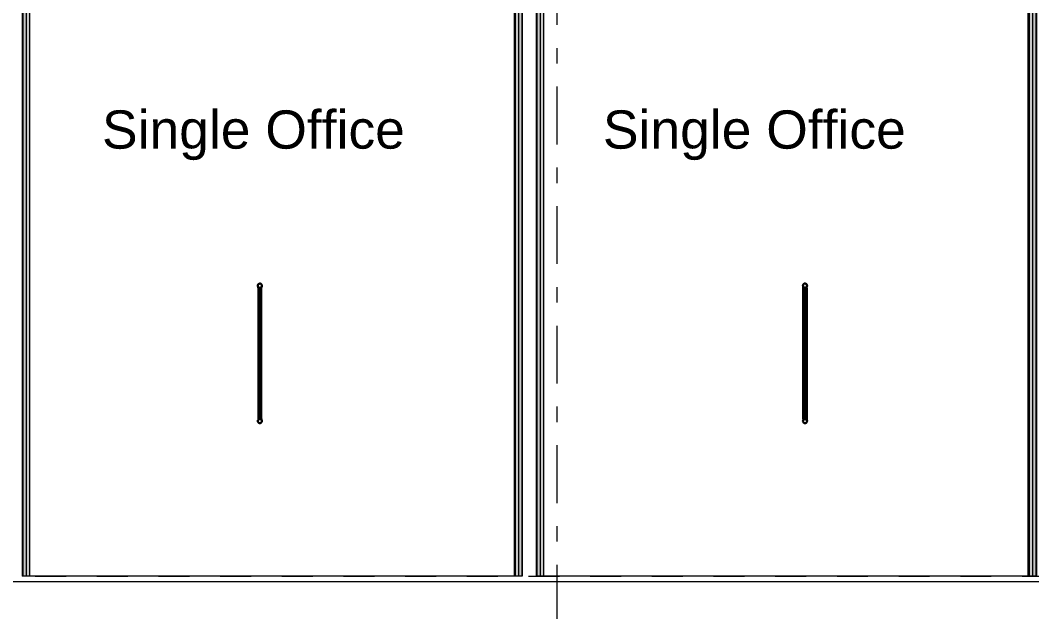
# Model space of a CAD drawing. Header units: millimetres. Extents: x -48147 to 1417267, y -496296 to 18123.
# Drawn here: x 1394283 to 1398911, y -479285 to -476579 of the extents above; entities that cross this region are included whole.
import ezdxf
from ezdxf.enums import TextEntityAlignment as Align

# ---------------------------------------------------------------- set-up
doc = ezdxf.new("R2010")
doc.units = ezdxf.units.MM
doc.header["$MEASUREMENT"] = 0
for name, pattern in [('Dashed', [2822.222233, 1411.111116, -1411.111116]), ('Double Dashed', [546.805537, 264.583325, -105.833328, 70.555556, -105.833328]), ('Wipeout_Contour', [1000, 0, -1000])]:
    doc.linetypes.add(name, pattern=pattern)
for name, color, linetype, lineweight, true_color in [('0_Pen_No__105', 7, 'Continuous', 15, 0xa6a6a6), ('New_A-15-MG_Structural_Grid_Phase_2_Pen_No__222', 7, 'Continuous', 13, 0x65af33), ('New_A-25-M_Wall_Int_Pen_No__107', 7, 'Continuous', 15, 0xa6a6a6), ('New_ArchiCAD Doors_Pen_No__43', 7, 'Continuous', 30, 0x444444)]:
    doc.layers.add(name, color=color, linetype=linetype, lineweight=lineweight, true_color=true_color)
for name, color, linetype, lineweight in [('A-95-P_Text_1_50_GA_Pen_No__1', 7, 'Continuous', 13), ('New_A-20-M_Floor_Slab_Pen_No__4', 7, 'Continuous', 20), ('New_A-25-M_Wall_Int_Pen_No__1', 7, 'Continuous', 13), ('New_A-25-M_Wall_Int_Pen_No__87', 8, 'Continuous', 20), ('New_ArchiCAD Doors_Pen_No__93', 8, 'Continuous', 13)]:
    doc.layers.add(name, color=color, linetype=linetype, lineweight=lineweight)
for name, color, linetype in [('New_A-15-MG_Structural_Grid_Phase_2', 7, 'Continuous'), ('New_A-20-M_Floor_Slab', 7, 'Continuous'), ('New_A-25-M_Wall_Int', 7, 'Continuous'), ('New_ArchiCAD Doors', 7, 'Continuous')]:
    doc.layers.add(name, color=color, linetype=linetype)
doc.styles.add('GENERATED_STYLE_2', font='')
doc.styles.get('GENERATED_STYLE_2').set_extended_font_data('Swis721 BT')

# ---------------------------------------------------------------- blocks, each defined once
blk = doc.blocks.new('Section Elem_48_2', base_point=(1376122.5, -491272.8))
at = {"layer": 'New_A-25-M_Wall_Int_Pen_No__107', "linetype": 'Continuous', "lineweight": 0, "true_color": 0x535353}
blk.add_hatch(color=251, dxfattribs=at).paths.add_polyline_path([(1396644.2, -479122.8), (1396647.2, -479122.8), (1396647.2, -475349.3), (1396644.2, -475349.3)])
at = {"layer": 'New_A-25-M_Wall_Int_Pen_No__107', "linetype": 'Continuous'}
for points in [[(1396647.2, -479122.8), (1396662.2, -479122.8), (1396662.2, -476147.8), (1396662.2, -476122.8), (1396662.2, -475349.3), (1396647.2, -475349.3)], [(1396662.2, -476122.8), (1396677.2, -476122.8), (1396677.2, -475349.3), (1396662.2, -475349.3)], [(1396662.2, -479122.8), (1396677.2, -479122.8), (1396677.2, -476147.8), (1396662.2, -476147.8)]]:
    blk.add_hatch(color=256, dxfattribs=at).paths.add_polyline_path(points)
at = {"layer": 'New_A-25-M_Wall_Int_Pen_No__1', "linetype": 'Continuous'}
for p, q in [((1396677.2, -475349.3), (1396677.2, -476122.8)), ((1396677.2, -476147.8), (1396677.2, -479122.8))]:
    blk.add_line(p, q, dxfattribs=at)
at = {"color": 254, "linetype": 'Wipeout_Contour', "lineweight": 0, "ltscale": 5901492.503934516}
blk.add_wipeout([(1396543.5, -475490), (1396543.5, -476122.8), (1396543.7, -476122.8), (1396543.7, -475490)], dxfattribs=at).dxf.layer = 'New_A-25-M_Wall_Int'
at = {"color": 254, "linetype": 'Wipeout_Contour', "lineweight": 0, "ltscale": 5903858.517646777}
blk.add_wipeout([(1396543.7, -476147.8), (1396543.5, -476147.8), (1396543.5, -479122.8), (1396543.7, -479122.8)], dxfattribs=at).dxf.layer = 'New_A-25-M_Wall_Int'
at = {"color": 254, "linetype": 'Wipeout_Contour', "lineweight": 0, "ltscale": 5903603.184146689}
blk.add_wipeout([(1396580.2, -479122.8), (1396644.2, -479122.8), (1396644.2, -475349.3), (1396580.2, -475349.3)], dxfattribs=at).dxf.layer = 'New_A-25-M_Wall_Int'
at = {"color": 254, "linetype": 'Wipeout_Contour', "lineweight": 0, "ltscale": 8852046.600815443}
blk.add_wipeout([(1396543.7, -476122.8), (1396547.2, -476122.8), (1396547.2, -475489.1), (1396547.1, -475489.1), (1396547.1, -475490), (1396543.7, -475490)], dxfattribs=at).dxf.layer = 'New_A-25-M_Wall_Int'
at = {"color": 254, "linetype": 'Wipeout_Contour', "lineweight": 0, "ltscale": 5903865.446609885}
blk.add_wipeout([(1396543.7, -476147.8), (1396543.7, -479122.8), (1396547.2, -479122.8), (1396547.2, -476147.8)], dxfattribs=at).dxf.layer = 'New_A-25-M_Wall_Int'
at = {"layer": 'New_A-25-M_Wall_Int_Pen_No__107', "linetype": 'Continuous', "lineweight": 0, "true_color": 0x535353}
blk.add_hatch(color=251, dxfattribs=at).paths.add_polyline_path([(1396577.2, -479122.8), (1396580.2, -479122.8), (1396580.2, -475349.3), (1396577.2, -475349.3)])
at = {"layer": 'New_A-25-M_Wall_Int_Pen_No__1', "linetype": 'Continuous'}
for p, q in [((1396577.2, -475349.3), (1396577.2, -479122.8)), ((1396580.2, -475349.3), (1396580.2, -479122.8)), ((1396644.2, -475349.3), (1396644.2, -479122.8)), ((1396647.2, -475349.3), (1396647.2, -479122.8)), ((1396662.2, -475349.3), (1396662.2, -476122.8)), ((1396547.2, -476147.8), (1396547.2, -479122.8)), ((1396662.2, -476147.8), (1396662.2, -479122.8))]:
    blk.add_line(p, q, dxfattribs=at)
at = {"layer": 'New_A-25-M_Wall_Int_Pen_No__87', "linetype": 'Continuous'}
blk.add_line((1396543.5, -476147.8), (1396543.5, -479122.8), dxfattribs=at)
at = {"color": 254, "linetype": 'Wipeout_Contour', "lineweight": 0, "ltscale": 10326759.26373138}
blk.add_wipeout([(1396547.1, -475350.5), (1396547.1, -475469), (1396547.1, -475469), (1396547.1, -475469), (1396547.2, -475469), (1396547.2, -475349.3), (1396547.1, -475349.3)], dxfattribs=at).dxf.layer = 'New_A-25-M_Wall_Int'
at = {"layer": 'New_A-25-M_Wall_Int_Pen_No__107', "linetype": 'Continuous'}
for points in [[(1396547.2, -475349.3), (1396547.2, -479122.8), (1396562.2, -479122.8), (1396562.2, -475349.3)], [(1396562.2, -479122.8), (1396577.2, -479122.8), (1396577.2, -475349.3), (1396562.2, -475349.3)]]:
    blk.add_hatch(color=256, dxfattribs=at).paths.add_polyline_path(points)
at = {"layer": 'New_A-25-M_Wall_Int_Pen_No__1', "linetype": 'Continuous'}
for p, q in [((1396547.2, -475349.3), (1396547.2, -476122.8)), ((1396562.2, -475349.3), (1396562.2, -479122.8))]:
    blk.add_line(p, q, dxfattribs=at)
at = {"layer": 'New_A-25-M_Wall_Int_Pen_No__87', "linetype": 'Continuous'}
blk.add_line((1396543.5, -475490), (1396543.5, -476122.8), dxfattribs=at)
blk = doc.blocks.new('Section Elem_49_2', base_point=(1376122.5, -491272.8))
at = {"layer": 'New_A-25-M_Wall_Int_Pen_No__107', "linetype": 'Continuous', "lineweight": 0, "true_color": 0x535353}
blk.add_hatch(color=251, dxfattribs=at).paths.add_polyline_path([(1394292.2, -479122.8), (1394295.2, -479122.8), (1394295.2, -475349.3), (1394292.2, -475349.3)])
at = {"layer": 'New_A-25-M_Wall_Int_Pen_No__107', "linetype": 'Continuous'}
for points in [[(1394295.2, -479122.8), (1394310.2, -479122.8), (1394310.2, -476147.8), (1394310.2, -476122.8), (1394310.2, -475349.3), (1394295.2, -475349.3)], [(1394310.2, -476122.8), (1394325.2, -476122.8), (1394325.2, -475349.3), (1394310.2, -475349.3)], [(1394310.2, -479122.8), (1394325.2, -479122.8), (1394325.2, -476147.8), (1394310.2, -476147.8)]]:
    blk.add_hatch(color=256, dxfattribs=at).paths.add_polyline_path(points)
at = {"layer": 'New_A-25-M_Wall_Int_Pen_No__1', "linetype": 'Continuous'}
for p, q in [((1394325.2, -475349.3), (1394325.2, -476122.8)), ((1394325.2, -476147.8), (1394325.2, -479122.8))]:
    blk.add_line(p, q, dxfattribs=at)
at = {"color": 254, "linetype": 'Wipeout_Contour', "lineweight": 0, "ltscale": 8838842.666588897}
blk.add_wipeout([(1394191.5, -475717.6), (1394191.5, -475751.3), (1394191.5, -476122.8), (1394195.2, -476122.8), (1394195.2, -475490), (1394191.5, -475490)], dxfattribs=at).dxf.layer = 'New_A-25-M_Wall_Int'
at = {"color": 254, "linetype": 'Wipeout_Contour', "lineweight": 0, "ltscale": 5894964.088167564}
blk.add_wipeout([(1394191.5, -479122.8), (1394195.2, -479122.8), (1394195.2, -476147.8), (1394191.5, -476147.8)], dxfattribs=at).dxf.layer = 'New_A-25-M_Wall_Int'
at = {"layer": 'New_A-25-M_Wall_Int_Pen_No__1', "linetype": 'Continuous'}
blk.add_line((1394195.2, -476147.8), (1394195.2, -479122.8), dxfattribs=at)
at = {"color": 254, "linetype": 'Wipeout_Contour', "lineweight": 0, "ltscale": 11784178.03874336}
blk.add_wipeout([(1394195.1, -475349.3), (1394195.1, -475350.5), (1394195.1, -475350.5), (1394195.1, -475469), (1394195.1, -475469), (1394195.1, -475469), (1394195.2, -475469), (1394195.2, -475349.3)], dxfattribs=at).dxf.layer = 'New_A-25-M_Wall_Int'
at = {"color": 254, "linetype": 'Wipeout_Contour', "lineweight": 0, "ltscale": 5894701.385407555}
blk.add_wipeout([(1394228.2, -479122.8), (1394292.2, -479122.8), (1394292.2, -475349.3), (1394228.2, -475349.3)], dxfattribs=at).dxf.layer = 'New_A-25-M_Wall_Int'
at = {"layer": 'New_A-25-M_Wall_Int_Pen_No__107', "linetype": 'Continuous'}
for points in [[(1394195.2, -475349.3), (1394195.2, -479122.8), (1394210.2, -479122.8), (1394210.2, -475349.3)], [(1394210.2, -479122.8), (1394225.2, -479122.8), (1394225.2, -475349.3), (1394210.2, -475349.3)]]:
    blk.add_hatch(color=256, dxfattribs=at).paths.add_polyline_path(points)
at = {"layer": 'New_A-25-M_Wall_Int_Pen_No__107', "linetype": 'Continuous', "lineweight": 0, "true_color": 0x535353}
blk.add_hatch(color=251, dxfattribs=at).paths.add_polyline_path([(1394225.2, -479122.8), (1394228.2, -479122.8), (1394228.2, -475349.3), (1394225.2, -475349.3)])
at = {"layer": 'New_A-25-M_Wall_Int_Pen_No__1', "linetype": 'Continuous'}
for p, q in [((1394195.2, -475349.3), (1394195.2, -476122.8)), ((1394210.2, -475349.3), (1394210.2, -479122.8)), ((1394225.2, -475349.3), (1394225.2, -479122.8)), ((1394228.2, -475349.3), (1394228.2, -479122.8)), ((1394292.2, -475349.3), (1394292.2, -479122.8)), ((1394295.2, -475349.3), (1394295.2, -479122.8)), ((1394310.2, -475349.3), (1394310.2, -476122.8)), ((1394310.2, -476147.8), (1394310.2, -479122.8))]:
    blk.add_line(p, q, dxfattribs=at)
blk = doc.blocks.new('Section Elem_58_2', base_point=(1376122.5, -491272.8))
at = {"color": 254, "linetype": 'Wipeout_Contour', "lineweight": 0, "ltscale": 7397860.631400831}
blk.add_wipeout([(1386036.1, -479122.8), (1386036.1, -479147.8), (1408945.9, -479147.8), (1409086.9, -479147.8), (1409086.9, -479122.8)], dxfattribs=at).dxf.layer = 'New_A-20-M_Floor_Slab'
at = {"layer": 'New_A-20-M_Floor_Slab_Pen_No__4', "linetype": 'Continuous'}
for p, q in [((1396547.2, -479122.8), (1394325.2, -479122.8)), ((1398899.2, -479122.8), (1396677.2, -479122.8))]:
    blk.add_line(p, q, dxfattribs=at)
at = {"layer": 'New_A-20-M_Floor_Slab_Pen_No__4', "linetype": 'Continuous', "flags": 128}
for points in [[(1394325.2, -479122.8), (1394310.2, -479122.8), (1394295.2, -479122.8), (1394292.2, -479122.8)], [(1396580.2, -479122.8), (1396577.2, -479122.8), (1396562.2, -479122.8), (1396547.2, -479122.8)], [(1396677.2, -479122.8), (1396662.2, -479122.8), (1396647.2, -479122.8), (1396644.2, -479122.8)], [(1398932.2, -479122.8), (1398929.2, -479122.8), (1398914.2, -479122.8), (1398899.2, -479122.8)]]:
    blk.add_lwpolyline(points, dxfattribs=at)
at = {"color": 254, "linetype": 'Wipeout_Contour', "lineweight": 0, "ltscale": 5909598.057394184}
blk.add_wipeout([(1386036.1, -479147.8), (1386036.1, -479422.8), (1408945.9, -479422.8), (1408945.9, -479147.8)], dxfattribs=at).dxf.layer = 'New_A-20-M_Floor_Slab'
at = {"layer": 'New_A-20-M_Floor_Slab_Pen_No__4', "linetype": 'Continuous', "flags": 128}
blk.add_lwpolyline([(1409086.9, -479147.8), (1408945.9, -479147.8), (1386036.1, -479147.8)], dxfattribs=at)
blk = doc.blocks.new('Section Elem_117_2', base_point=(1376122.5, -491272.8))
at = {"layer": 'New_A-25-M_Wall_Int_Pen_No__107', "linetype": 'Continuous', "lineweight": 0, "true_color": 0x535353}
blk.add_hatch(color=251, dxfattribs=at).paths.add_polyline_path([(1398996.2, -479122.8), (1398999.2, -479122.8), (1398999.2, -475349.3), (1398996.2, -475349.3)])
at = {"layer": 'New_A-25-M_Wall_Int_Pen_No__107', "linetype": 'Continuous'}
for points in [[(1398999.2, -479122.8), (1399014.2, -479122.8), (1399014.2, -476147.8), (1399014.2, -476122.8), (1399014.2, -475349.3), (1398999.2, -475349.3)], [(1399014.2, -476122.8), (1399029.2, -476122.8), (1399029.2, -475349.3), (1399014.2, -475349.3)], [(1399014.2, -479122.8), (1399029.2, -479122.8), (1399029.2, -476147.8), (1399014.2, -476147.8)]]:
    blk.add_hatch(color=256, dxfattribs=at).paths.add_polyline_path(points)
at = {"layer": 'New_A-25-M_Wall_Int_Pen_No__1', "linetype": 'Continuous'}
for p, q in [((1399029.2, -475349.3), (1399029.2, -476122.8)), ((1399029.2, -476147.8), (1399029.2, -479122.8))]:
    blk.add_line(p, q, dxfattribs=at)
at = {"color": 254, "linetype": 'Wipeout_Contour', "lineweight": 0, "ltscale": 8865405.335891722}
blk.add_wipeout([(1398895.4, -475490), (1398895.4, -476122.8), (1398899.2, -476122.8), (1398899.2, -475489.1), (1398899.1, -475489.1), (1398899.1, -475490)], dxfattribs=at).dxf.layer = 'New_A-25-M_Wall_Int'
at = {"color": 254, "linetype": 'Wipeout_Contour', "lineweight": 0, "ltscale": 5912767.413439132}
blk.add_wipeout([(1398899.2, -476147.8), (1398895.4, -476147.8), (1398895.4, -479122.8), (1398899.2, -479122.8)], dxfattribs=at).dxf.layer = 'New_A-25-M_Wall_Int'
at = {"layer": 'New_A-25-M_Wall_Int_Pen_No__1', "linetype": 'Continuous'}
blk.add_line((1398899.2, -476147.8), (1398899.2, -479122.8), dxfattribs=at)
at = {"layer": 'New_A-25-M_Wall_Int_Pen_No__87', "linetype": 'Continuous'}
for p, q in [((1398895.4, -476122.8), (1398895.4, -475522.8)), ((1398895.4, -479122.8), (1398895.4, -476147.8))]:
    blk.add_line(p, q, dxfattribs=at)
at = {"color": 254, "linetype": 'Wipeout_Contour', "lineweight": 0, "ltscale": 11819851.83790375}
blk.add_wipeout([(1398899, -475469), (1398899.1, -475469), (1398899.1, -475469), (1398899.1, -475486.8), (1398899.2, -475486.8), (1398899.2, -475349.3), (1398899, -475349.3), (1398899, -475350.5)], dxfattribs=at).dxf.layer = 'New_A-25-M_Wall_Int'
at = {"color": 254, "linetype": 'Wipeout_Contour', "lineweight": 0, "ltscale": 5912506.336721849}
blk.add_wipeout([(1398932.2, -479122.8), (1398996.2, -479122.8), (1398996.2, -475349.3), (1398932.2, -475349.3)], dxfattribs=at).dxf.layer = 'New_A-25-M_Wall_Int'
at = {"layer": 'New_A-25-M_Wall_Int_Pen_No__107', "linetype": 'Continuous'}
for points in [[(1398899.2, -475349.3), (1398899.2, -479122.8), (1398914.2, -479122.8), (1398914.2, -475349.3)], [(1398914.2, -479122.8), (1398929.2, -479122.8), (1398929.2, -475349.3), (1398914.2, -475349.3)]]:
    blk.add_hatch(color=256, dxfattribs=at).paths.add_polyline_path(points)
at = {"layer": 'New_A-25-M_Wall_Int_Pen_No__107', "linetype": 'Continuous', "lineweight": 0, "true_color": 0x535353}
blk.add_hatch(color=251, dxfattribs=at).paths.add_polyline_path([(1398929.2, -479122.8), (1398932.2, -479122.8), (1398932.2, -475349.3), (1398929.2, -475349.3)])
at = {"layer": 'New_A-25-M_Wall_Int_Pen_No__1', "linetype": 'Continuous'}
for p, q in [((1398899.2, -475349.3), (1398899.2, -476122.8)), ((1398914.2, -475349.3), (1398914.2, -479122.8)), ((1398929.2, -475349.3), (1398929.2, -479122.8)), ((1398932.2, -475349.3), (1398932.2, -479122.8)), ((1398996.2, -475349.3), (1398996.2, -479122.8)), ((1398999.2, -475349.3), (1398999.2, -479122.8)), ((1399014.2, -475349.3), (1399014.2, -476122.8)), ((1399014.2, -476147.8), (1399014.2, -479122.8))]:
    blk.add_line(p, q, dxfattribs=at)
at = {"layer": 'New_A-25-M_Wall_Int_Pen_No__87', "linetype": 'Continuous'}
blk.add_line((1398895.4, -475522.8), (1398895.4, -475490), dxfattribs=at)
blk = doc.blocks.new('Section Elem_783_2', base_point=(1376122.5, -491272.8))
at = {"color": 254, "linetype": 'Wipeout_Contour', "lineweight": 0, "ltscale": 5909876.718963154}
blk.add_wipeout([(1397873.9, -478403.8), (1397873.9, -478401.4), (1397870, -478401.6), (1397870, -478404.6)], dxfattribs=at).dxf.layer = 'New_ArchiCAD Doors'
at = {"color": 254, "linetype": 'Wipeout_Contour', "lineweight": 0, "ltscale": 5909864.634982565}
blk.add_wipeout([(1397870, -478404.6), (1397870, -478401.6), (1397866.9, -478402.1), (1397866.9, -478406.8)], dxfattribs=at).dxf.layer = 'New_ArchiCAD Doors'
at = {"color": 254, "linetype": 'Wipeout_Contour', "lineweight": 0, "ltscale": 5909855.009032509}
blk.add_wipeout([(1397864.9, -478410), (1397864.9, -478402.8), (1397864.3, -478403.6), (1397864.3, -478413.8)], dxfattribs=at).dxf.layer = 'New_ArchiCAD Doors'
at = {"color": 254, "linetype": 'Wipeout_Contour', "lineweight": 0, "ltscale": 5909857.110040595}
blk.add_wipeout([(1397866.9, -478406.8), (1397866.9, -478402.1), (1397864.9, -478402.8), (1397864.9, -478410)], dxfattribs=at).dxf.layer = 'New_ArchiCAD Doors'
at = {"color": 254, "linetype": 'Wipeout_Contour', "lineweight": 0, "ltscale": 5909905.160179548}
blk.add_wipeout([(1397880.6, -478406.7), (1397880.6, -478402.1), (1397877.7, -478401.6), (1397877.7, -478404.7)], dxfattribs=at).dxf.layer = 'New_ArchiCAD Doors'
at = {"color": 254, "linetype": 'Wipeout_Contour', "lineweight": 0, "ltscale": 5909923.802073263}
blk.add_wipeout([(1397883.3, -478413.1), (1397883.3, -478403.5), (1397882.5, -478402.7), (1397882.5, -478409.5)], dxfattribs=at).dxf.layer = 'New_ArchiCAD Doors'
at = {"color": 254, "linetype": 'Wipeout_Contour', "lineweight": 0, "ltscale": 5909891.40432733}
blk.add_wipeout([(1397873.9, -478403.8), (1397877.7, -478404.7), (1397877.7, -478401.6), (1397873.9, -478401.4)], dxfattribs=at).dxf.layer = 'New_ArchiCAD Doors'
at = {"color": 254, "linetype": 'Wipeout_Contour', "lineweight": 0, "ltscale": 5909503.693077087}
blk.add_wipeout([(1397877.7, -478401.6), (1397877.7, -477805), (1397873.9, -477805.2), (1397873.9, -478401.4)], dxfattribs=at).dxf.layer = 'New_ArchiCAD Doors'
at = {"color": 254, "linetype": 'Wipeout_Contour', "lineweight": 0, "ltscale": 5909489.029981113}
blk.add_wipeout([(1397873.9, -478401.4), (1397873.9, -477805.2), (1397870, -477805), (1397870, -478401.6)], dxfattribs=at).dxf.layer = 'New_ArchiCAD Doors'
at = {"color": 254, "linetype": 'Wipeout_Contour', "lineweight": 0, "ltscale": 5909475.813968419}
blk.add_wipeout([(1397870, -478401.6), (1397870, -477805), (1397866.9, -477804.6), (1397866.9, -478402.1)], dxfattribs=at).dxf.layer = 'New_ArchiCAD Doors'
at = {"color": 254, "linetype": 'Wipeout_Contour', "lineweight": 0, "ltscale": 5909461.25534999}
blk.add_wipeout([(1397864.9, -478402.8), (1397864.9, -477803.8), (1397864.3, -477803), (1397864.3, -478403.6)], dxfattribs=at).dxf.layer = 'New_ArchiCAD Doors'
at = {"color": 254, "linetype": 'Wipeout_Contour', "lineweight": 0, "ltscale": 5909466.151240504}
blk.add_wipeout([(1397866.9, -478402.1), (1397866.9, -477804.6), (1397864.9, -477803.8), (1397864.9, -478402.8)], dxfattribs=at).dxf.layer = 'New_ArchiCAD Doors'
at = {"color": 254, "linetype": 'Wipeout_Contour', "lineweight": 0, "ltscale": 5909516.358081682}
blk.add_wipeout([(1397880.6, -478402.1), (1397880.6, -477804.6), (1397877.7, -477805), (1397877.7, -478401.6)], dxfattribs=at).dxf.layer = 'New_ArchiCAD Doors'
at = {"color": 254, "linetype": 'Wipeout_Contour', "lineweight": 0, "ltscale": 5909115.983491778}
blk.add_wipeout([(1397873.9, -477802.8), (1397873.9, -477805.2), (1397877.7, -477805), (1397877.7, -477802)], dxfattribs=at).dxf.layer = 'New_ArchiCAD Doors'
at = {"color": 254, "linetype": 'Wipeout_Contour', "lineweight": 0, "ltscale": 5909916.079086741}
blk.add_wipeout([(1397882.5, -478409.5), (1397882.5, -478402.7), (1397880.6, -478402.1), (1397880.6, -478406.7)], dxfattribs=at).dxf.layer = 'New_ArchiCAD Doors'
at = {"color": 254, "linetype": 'Wipeout_Contour', "lineweight": 0, "ltscale": 5909101.342648882}
blk.add_wipeout([(1397873.9, -477805.2), (1397873.9, -477802.8), (1397870, -477802), (1397870, -477805)], dxfattribs=at).dxf.layer = 'New_ArchiCAD Doors'
at = {"color": 254, "linetype": 'Wipeout_Contour', "lineweight": 0, "ltscale": 5909086.995403778}
blk.add_wipeout([(1397866.9, -477799.8), (1397866.9, -477804.6), (1397870, -477805), (1397870, -477802)], dxfattribs=at).dxf.layer = 'New_ArchiCAD Doors'
at = {"color": 254, "linetype": 'Wipeout_Contour', "lineweight": 0, "ltscale": 5909075.196447776}
blk.add_wipeout([(1397866.9, -477799.8), (1397864.9, -477796.6), (1397864.9, -477803.8), (1397866.9, -477804.6)], dxfattribs=at).dxf.layer = 'New_ArchiCAD Doors'
at = {"color": 254, "linetype": 'Wipeout_Contour', "lineweight": 0, "ltscale": 5909067.507740545}
blk.add_wipeout([(1397864.9, -477803.8), (1397864.9, -477796.6), (1397864.3, -477792.8), (1397864.3, -477803)], dxfattribs=at).dxf.layer = 'New_ArchiCAD Doors'
at = {"color": 254, "linetype": 'Wipeout_Contour', "lineweight": 0, "ltscale": 5909525.360120305}
blk.add_wipeout([(1397882.5, -478402.7), (1397882.5, -477804), (1397880.6, -477804.6), (1397880.6, -478402.1)], dxfattribs=at).dxf.layer = 'New_ArchiCAD Doors'
at = {"color": 254, "linetype": 'Wipeout_Contour', "lineweight": 0, "ltscale": 5909127.558424169}
blk.add_wipeout([(1397877.7, -477805), (1397880.6, -477804.6), (1397880.6, -477800), (1397877.7, -477802)], dxfattribs=at).dxf.layer = 'New_ArchiCAD Doors'
at = {"color": 254, "linetype": 'Wipeout_Contour', "lineweight": 0, "ltscale": 5909530.51062231}
blk.add_wipeout([(1397883.3, -478403.5), (1397883.3, -477803.2), (1397882.5, -477804), (1397882.5, -478402.7)], dxfattribs=at).dxf.layer = 'New_ArchiCAD Doors'
at = {"color": 254, "linetype": 'Wipeout_Contour', "lineweight": 0, "ltscale": 5909134.644990595}
blk.add_wipeout([(1397882.5, -477804), (1397882.5, -477797.1), (1397880.6, -477800), (1397880.6, -477804.6)], dxfattribs=at).dxf.layer = 'New_ArchiCAD Doors'
at = {"color": 254, "linetype": 'Wipeout_Contour', "lineweight": 0, "ltscale": 23639590.46059625}
blk.add_wipeout([(1397870.3, -478422.2), (1397874, -478422.8), (1397877.6, -478422), (1397880.6, -478419.9), (1397882.6, -478416.8), (1397883.3, -478413.1), (1397882.5, -478409.5), (1397880.6, -478406.7), (1397877.7, -478404.7), (1397873.9, -478403.8), (1397870, -478404.6), (1397866.9, -478406.8), (1397864.9, -478410), (1397864.3, -478413.8), (1397865.1, -478417.1), (1397867.2, -478420.2)], dxfattribs=at).dxf.layer = 'New_ArchiCAD Doors'
at = {"layer": 'New_ArchiCAD Doors_Pen_No__43', "linetype": 'Continuous', "flags": 128}
blk.add_lwpolyline([(1397864.3, -478413.8), (1397865.1, -478417.1), (1397867.2, -478420.2), (1397870.3, -478422.2), (1397874, -478422.8), (1397877.6, -478422), (1397880.6, -478419.9), (1397882.6, -478416.8), (1397883.3, -478413.1), (1397882.5, -478409.5), (1397880.6, -478406.7), (1397877.7, -478404.7), (1397873.9, -478403.8), (1397870, -478404.6), (1397866.9, -478406.8), (1397864.9, -478410)], close=True, dxfattribs=at)
at = {"layer": 'New_ArchiCAD Doors_Pen_No__93', "linetype": 'Continuous'}
for p, q in [((1397864.3, -478403.6), (1397864.9, -478402.8)), ((1397864.3, -478403.6), (1397864.3, -478413.8)), ((1397864.9, -478402.8), (1397866.9, -478402.1)), ((1397864.9, -478402.8), (1397864.9, -478410)), ((1397866.9, -478402.1), (1397870, -478401.6)), ((1397866.9, -478402.1), (1397866.9, -478406.8)), ((1397870, -478401.6), (1397873.9, -478401.4)), ((1397870, -478401.6), (1397870, -478404.6)), ((1397873.9, -478401.4), (1397873.9, -478403.8)), ((1397873.9, -478401.4), (1397877.7, -478401.6)), ((1397877.7, -478401.6), (1397877.7, -478404.7)), ((1397877.7, -478401.6), (1397880.6, -478402.1)), ((1397880.6, -478402.1), (1397880.6, -478406.7)), ((1397880.6, -478402.1), (1397882.5, -478402.7)), ((1397882.5, -478402.7), (1397882.5, -478409.5)), ((1397882.5, -478402.7), (1397883.3, -478403.5)), ((1397883.3, -478403.5), (1397883.3, -478413.1))]:
    blk.add_line(p, q, dxfattribs=at)
at = {"color": 254, "linetype": 'Wipeout_Contour', "lineweight": 0, "ltscale": 5909137.224905242}
blk.add_wipeout([(1397883.3, -477803.2), (1397883.3, -477793.5), (1397882.5, -477797.1), (1397882.5, -477804)], dxfattribs=at).dxf.layer = 'New_ArchiCAD Doors'
at = {"color": 254, "linetype": 'Wipeout_Contour', "lineweight": 0, "ltscale": 23636379.52656782}
blk.add_wipeout([(1397873.9, -477802.8), (1397877.7, -477802), (1397880.6, -477800), (1397882.5, -477797.1), (1397883.3, -477793.5), (1397882.6, -477789.8), (1397880.6, -477786.7), (1397877.6, -477784.6), (1397874, -477783.8), (1397870.3, -477784.5), (1397867.2, -477786.5), (1397865.1, -477789.5), (1397864.3, -477792.8), (1397864.9, -477796.6), (1397866.9, -477799.8), (1397870, -477802)], dxfattribs=at).dxf.layer = 'New_ArchiCAD Doors'
at = {"layer": 'New_ArchiCAD Doors_Pen_No__43', "linetype": 'Continuous', "flags": 128}
blk.add_lwpolyline([(1397864.9, -477796.6), (1397866.9, -477799.8), (1397870, -477802), (1397873.9, -477802.8), (1397877.7, -477802), (1397880.6, -477800), (1397882.5, -477797.1), (1397883.3, -477793.5), (1397882.6, -477789.8), (1397880.6, -477786.7), (1397877.6, -477784.6), (1397874, -477783.8), (1397870.3, -477784.5), (1397867.2, -477786.5), (1397865.1, -477789.5), (1397864.3, -477792.8)], close=True, dxfattribs=at)
at = {"layer": 'New_ArchiCAD Doors_Pen_No__93', "linetype": 'Continuous'}
for p, q in [((1397864.3, -477803), (1397864.3, -477792.8)), ((1397864.9, -477803.8), (1397864.9, -477796.6)), ((1397882.5, -477804), (1397882.5, -477797.1)), ((1397883.3, -477803.2), (1397883.3, -477793.5)), ((1397864.3, -478403.6), (1397864.3, -477803)), ((1397864.3, -477803), (1397864.9, -477803.8)), ((1397864.9, -478402.8), (1397864.9, -477803.8)), ((1397864.9, -477803.8), (1397866.9, -477804.6)), ((1397866.9, -477804.6), (1397866.9, -477799.8)), ((1397866.9, -478402.1), (1397866.9, -477804.6)), ((1397866.9, -477804.6), (1397870, -477805)), ((1397870, -477805), (1397870, -477802)), ((1397870, -478401.6), (1397870, -477805)), ((1397870, -477805), (1397873.9, -477805.2)), ((1397873.9, -477805.2), (1397873.9, -477802.8)), ((1397873.9, -477805.2), (1397877.7, -477805)), ((1397873.9, -478401.4), (1397873.9, -477805.2)), ((1397877.7, -477805), (1397877.7, -477802)), ((1397877.7, -477805), (1397880.6, -477804.6)), ((1397877.7, -478401.6), (1397877.7, -477805)), ((1397880.6, -477804.6), (1397880.6, -477800)), ((1397880.6, -477804.6), (1397882.5, -477804)), ((1397880.6, -478402.1), (1397880.6, -477804.6)), ((1397882.5, -477804), (1397883.3, -477803.2)), ((1397882.5, -477804), (1397882.5, -478402.7)), ((1397883.3, -477803.2), (1397883.3, -478403.5))]:
    blk.add_line(p, q, dxfattribs=at)
blk = doc.blocks.new('Section Elem_784_2', base_point=(1376122.5, -491272.8))
at = {"color": 254, "linetype": 'Wipeout_Contour', "lineweight": 0, "ltscale": 5900450.866912723}
blk.add_wipeout([(1395379.1, -478403.8), (1395383, -478404.6), (1395383, -478401.6), (1395379.1, -478401.4)], dxfattribs=at).dxf.layer = 'New_ArchiCAD Doors'
at = {"color": 254, "linetype": 'Wipeout_Contour', "lineweight": 0, "ltscale": 5900465.213029757}
blk.add_wipeout([(1395383, -478404.6), (1395386.1, -478406.8), (1395386.1, -478402.1), (1395383, -478401.6)], dxfattribs=at).dxf.layer = 'New_ArchiCAD Doors'
at = {"color": 254, "linetype": 'Wipeout_Contour', "lineweight": 0, "ltscale": 5900484.709520184}
blk.add_wipeout([(1395388.1, -478410), (1395388.7, -478413.8), (1395388.7, -478403.6), (1395388.1, -478402.8)], dxfattribs=at).dxf.layer = 'New_ArchiCAD Doors'
at = {"color": 254, "linetype": 'Wipeout_Contour', "lineweight": 0, "ltscale": 5900477.014734792}
blk.add_wipeout([(1395386.1, -478406.8), (1395388.1, -478410), (1395388.1, -478402.8), (1395386.1, -478402.1)], dxfattribs=at).dxf.layer = 'New_ArchiCAD Doors'
at = {"color": 254, "linetype": 'Wipeout_Contour', "lineweight": 0, "ltscale": 5900424.662906317}
blk.add_wipeout([(1395372.4, -478406.7), (1395375.2, -478404.7), (1395375.2, -478401.6), (1395372.4, -478402.1)], dxfattribs=at).dxf.layer = 'New_ArchiCAD Doors'
at = {"color": 254, "linetype": 'Wipeout_Contour', "lineweight": 0, "ltscale": 5900415.013309668}
blk.add_wipeout([(1395369.7, -478413.1), (1395370.5, -478409.5), (1395370.5, -478402.7), (1395369.7, -478403.5)], dxfattribs=at).dxf.layer = 'New_ArchiCAD Doors'
at = {"color": 254, "linetype": 'Wipeout_Contour', "lineweight": 0, "ltscale": 5900436.230808716}
blk.add_wipeout([(1395379.1, -478403.8), (1395379.1, -478401.4), (1395375.2, -478401.6), (1395375.2, -478404.7)], dxfattribs=at).dxf.layer = 'New_ArchiCAD Doors'
at = {"color": 254, "linetype": 'Wipeout_Contour', "lineweight": 0, "ltscale": 5900047.89818733}
blk.add_wipeout([(1395375.2, -478401.6), (1395379.1, -478401.4), (1395379.1, -477805.2), (1395375.2, -477805)], dxfattribs=at).dxf.layer = 'New_ArchiCAD Doors'
at = {"color": 254, "linetype": 'Wipeout_Contour', "lineweight": 0, "ltscale": 5900062.558525065}
blk.add_wipeout([(1395379.1, -478401.4), (1395383, -478401.6), (1395383, -477805), (1395379.1, -477805.2)], dxfattribs=at).dxf.layer = 'New_ArchiCAD Doors'
at = {"color": 254, "linetype": 'Wipeout_Contour', "lineweight": 0, "ltscale": 5900075.772545534}
blk.add_wipeout([(1395383, -478401.6), (1395386.1, -478402.1), (1395386.1, -477804.6), (1395383, -477805)], dxfattribs=at).dxf.layer = 'New_ArchiCAD Doors'
at = {"color": 254, "linetype": 'Wipeout_Contour', "lineweight": 0, "ltscale": 5900090.330452872}
blk.add_wipeout([(1395388.1, -478402.8), (1395388.7, -478403.6), (1395388.7, -477803), (1395388.1, -477803.8)], dxfattribs=at).dxf.layer = 'New_ArchiCAD Doors'
at = {"color": 254, "linetype": 'Wipeout_Contour', "lineweight": 0, "ltscale": 5900085.434340414}
blk.add_wipeout([(1395386.1, -478402.1), (1395388.1, -478402.8), (1395388.1, -477803.8), (1395386.1, -477804.6)], dxfattribs=at).dxf.layer = 'New_ArchiCAD Doors'
at = {"color": 254, "linetype": 'Wipeout_Contour', "lineweight": 0, "ltscale": 5900035.236018317}
blk.add_wipeout([(1395372.4, -478402.1), (1395375.2, -478401.6), (1395375.2, -477805), (1395372.4, -477804.6)], dxfattribs=at).dxf.layer = 'New_ArchiCAD Doors'
at = {"color": 254, "linetype": 'Wipeout_Contour', "lineweight": 0, "ltscale": 5899659.567232463}
blk.add_wipeout([(1395379.1, -477802.8), (1395375.2, -477802), (1395375.2, -477805), (1395379.1, -477805.2)], dxfattribs=at).dxf.layer = 'New_ArchiCAD Doors'
at = {"color": 254, "linetype": 'Wipeout_Contour', "lineweight": 0, "ltscale": 5900417.584483346}
blk.add_wipeout([(1395370.5, -478409.5), (1395372.4, -478406.7), (1395372.4, -478402.1), (1395370.5, -478402.7)], dxfattribs=at).dxf.layer = 'New_ArchiCAD Doors'
at = {"color": 254, "linetype": 'Wipeout_Contour', "lineweight": 0, "ltscale": 5899674.2517888}
blk.add_wipeout([(1395379.1, -477805.2), (1395383, -477805), (1395383, -477802), (1395379.1, -477802.8)], dxfattribs=at).dxf.layer = 'New_ArchiCAD Doors'
at = {"color": 254, "linetype": 'Wipeout_Contour', "lineweight": 0, "ltscale": 5899686.334513426}
blk.add_wipeout([(1395386.1, -477799.8), (1395383, -477802), (1395383, -477805), (1395386.1, -477804.6)], dxfattribs=at).dxf.layer = 'New_ArchiCAD Doors'
at = {"color": 254, "linetype": 'Wipeout_Contour', "lineweight": 0, "ltscale": 5899693.857957951}
blk.add_wipeout([(1395386.1, -477799.8), (1395386.1, -477804.6), (1395388.1, -477803.8), (1395388.1, -477796.6)], dxfattribs=at).dxf.layer = 'New_ArchiCAD Doors'
at = {"color": 254, "linetype": 'Wipeout_Contour', "lineweight": 0, "ltscale": 5899695.957466044}
blk.add_wipeout([(1395388.1, -477803.8), (1395388.7, -477803), (1395388.7, -477792.8), (1395388.1, -477796.6)], dxfattribs=at).dxf.layer = 'New_ArchiCAD Doors'
at = {"color": 254, "linetype": 'Wipeout_Contour', "lineweight": 0, "ltscale": 5900026.236453663}
blk.add_wipeout([(1395370.5, -478402.7), (1395372.4, -478402.1), (1395372.4, -477804.6), (1395370.5, -477804)], dxfattribs=at).dxf.layer = 'New_ArchiCAD Doors'
at = {"color": 254, "linetype": 'Wipeout_Contour', "lineweight": 0, "ltscale": 5899645.811573194}
blk.add_wipeout([(1395375.2, -477805), (1395375.2, -477802), (1395372.4, -477800), (1395372.4, -477804.6)], dxfattribs=at).dxf.layer = 'New_ArchiCAD Doors'
at = {"color": 254, "linetype": 'Wipeout_Contour', "lineweight": 0, "ltscale": 5900021.087967793}
blk.add_wipeout([(1395369.7, -478403.5), (1395370.5, -478402.7), (1395370.5, -477804), (1395369.7, -477803.2)], dxfattribs=at).dxf.layer = 'New_ArchiCAD Doors'
at = {"color": 254, "linetype": 'Wipeout_Contour', "lineweight": 0, "ltscale": 5899634.892264914}
blk.add_wipeout([(1395370.5, -477804), (1395372.4, -477804.6), (1395372.4, -477800), (1395370.5, -477797.1)], dxfattribs=at).dxf.layer = 'New_ArchiCAD Doors'
at = {"color": 254, "linetype": 'Wipeout_Contour', "lineweight": 0, "ltscale": 23601829.47133761}
blk.add_wipeout([(1395382.7, -478422.2), (1395385.8, -478420.2), (1395387.9, -478417.1), (1395388.7, -478413.8), (1395388.1, -478410), (1395386.1, -478406.8), (1395383, -478404.6), (1395379.1, -478403.8), (1395375.2, -478404.7), (1395372.4, -478406.7), (1395370.5, -478409.5), (1395369.7, -478413.1), (1395370.3, -478416.8), (1395372.4, -478419.9), (1395375.4, -478422), (1395379, -478422.8)], dxfattribs=at).dxf.layer = 'New_ArchiCAD Doors'
at = {"layer": 'New_ArchiCAD Doors_Pen_No__43', "linetype": 'Continuous', "flags": 128}
blk.add_lwpolyline([(1395370.3, -478416.8), (1395372.4, -478419.9), (1395375.4, -478422), (1395379, -478422.8), (1395382.7, -478422.2), (1395385.8, -478420.2), (1395387.9, -478417.1), (1395388.7, -478413.8), (1395388.1, -478410), (1395386.1, -478406.8), (1395383, -478404.6), (1395379.1, -478403.8), (1395375.2, -478404.7), (1395372.4, -478406.7), (1395370.5, -478409.5), (1395369.7, -478413.1)], close=True, dxfattribs=at)
at = {"layer": 'New_ArchiCAD Doors_Pen_No__93', "linetype": 'Continuous'}
for p, q in [((1395370.5, -478402.7), (1395369.7, -478403.5)), ((1395369.7, -478403.5), (1395369.7, -478413.1)), ((1395372.4, -478402.1), (1395370.5, -478402.7)), ((1395370.5, -478402.7), (1395370.5, -478409.5)), ((1395375.2, -478401.6), (1395372.4, -478402.1)), ((1395372.4, -478402.1), (1395372.4, -478406.7)), ((1395379.1, -478401.4), (1395375.2, -478401.6)), ((1395375.2, -478401.6), (1395375.2, -478404.7)), ((1395379.1, -478401.4), (1395379.1, -478403.8)), ((1395383, -478401.6), (1395379.1, -478401.4)), ((1395383, -478401.6), (1395383, -478404.6)), ((1395386.1, -478402.1), (1395383, -478401.6)), ((1395386.1, -478402.1), (1395386.1, -478406.8)), ((1395388.1, -478402.8), (1395386.1, -478402.1)), ((1395388.1, -478402.8), (1395388.1, -478410)), ((1395388.7, -478403.6), (1395388.1, -478402.8)), ((1395388.7, -478403.6), (1395388.7, -478413.8))]:
    blk.add_line(p, q, dxfattribs=at)
at = {"color": 254, "linetype": 'Wipeout_Contour', "lineweight": 0, "ltscale": 5899627.168366123}
blk.add_wipeout([(1395369.7, -477803.2), (1395370.5, -477804), (1395370.5, -477797.1), (1395369.7, -477793.5)], dxfattribs=at).dxf.layer = 'New_ArchiCAD Doors'
at = {"color": 254, "linetype": 'Wipeout_Contour', "lineweight": 0, "ltscale": 23598613.39938727}
blk.add_wipeout([(1395379.1, -477802.8), (1395383, -477802), (1395386.1, -477799.8), (1395388.1, -477796.6), (1395388.7, -477792.8), (1395387.9, -477789.5), (1395385.8, -477786.5), (1395382.7, -477784.5), (1395379, -477783.8), (1395375.4, -477784.6), (1395372.4, -477786.7), (1395370.3, -477789.8), (1395369.7, -477793.5), (1395370.5, -477797.1), (1395372.4, -477800), (1395375.2, -477802)], dxfattribs=at).dxf.layer = 'New_ArchiCAD Doors'
at = {"layer": 'New_ArchiCAD Doors_Pen_No__43', "linetype": 'Continuous', "flags": 128}
blk.add_lwpolyline([(1395369.7, -477793.5), (1395370.5, -477797.1), (1395372.4, -477800), (1395375.2, -477802), (1395379.1, -477802.8), (1395383, -477802), (1395386.1, -477799.8), (1395388.1, -477796.6), (1395388.7, -477792.8), (1395387.9, -477789.5), (1395385.8, -477786.5), (1395382.7, -477784.5), (1395379, -477783.8), (1395375.4, -477784.6), (1395372.4, -477786.7), (1395370.3, -477789.8)], close=True, dxfattribs=at)
at = {"layer": 'New_ArchiCAD Doors_Pen_No__93', "linetype": 'Continuous'}
for p, q in [((1395369.7, -477803.2), (1395369.7, -477793.5)), ((1395370.5, -477804), (1395370.5, -477797.1)), ((1395388.1, -477803.8), (1395388.1, -477796.6)), ((1395388.7, -477803), (1395388.7, -477792.8)), ((1395369.7, -477803.2), (1395369.7, -478403.5)), ((1395370.5, -477804), (1395369.7, -477803.2)), ((1395372.4, -477804.6), (1395370.5, -477804)), ((1395370.5, -477804), (1395370.5, -478402.7)), ((1395372.4, -477804.6), (1395372.4, -477800)), ((1395372.4, -478402.1), (1395372.4, -477804.6)), ((1395375.2, -477805), (1395372.4, -477804.6)), ((1395375.2, -477805), (1395375.2, -477802)), ((1395375.2, -478401.6), (1395375.2, -477805)), ((1395379.1, -477805.2), (1395375.2, -477805)), ((1395379.1, -477805.2), (1395379.1, -477802.8)), ((1395383, -477805), (1395379.1, -477805.2)), ((1395379.1, -478401.4), (1395379.1, -477805.2)), ((1395383, -477805), (1395383, -477802)), ((1395386.1, -477804.6), (1395383, -477805)), ((1395383, -478401.6), (1395383, -477805)), ((1395386.1, -477804.6), (1395386.1, -477799.8)), ((1395388.1, -477803.8), (1395386.1, -477804.6)), ((1395386.1, -478402.1), (1395386.1, -477804.6)), ((1395388.7, -477803), (1395388.1, -477803.8)), ((1395388.1, -478402.8), (1395388.1, -477803.8)), ((1395388.7, -478403.6), (1395388.7, -477803))]:
    blk.add_line(p, q, dxfattribs=at)
blk = doc.blocks.new('Standard grid marker[6]_2', base_point=(1396738.4, -469868.2))
at = {"layer": 'New_A-15-MG_Structural_Grid_Phase_2_Pen_No__222', "linetype": 'Double Dashed'}
blk.add_line((1396738.4, -470868.2), (1396738.4, -494272.8), dxfattribs=at)
at = {"layer": 'New_A-15-MG_Structural_Grid_Phase_2_Pen_No__222', "style": 'GENERATED_STYLE_2'}
for tag, p in [('AC_MarkerText_1_0', (1396738.4, -469600.1)), ('AC_MarkerText_1_1', (1396738.4, -495504.7))]:
    blk.add_attdef(tag, text='', height=175, rotation=360, dxfattribs=at).set_placement(p, align=Align.MIDDLE_CENTER)
blk = doc.blocks.new('S-25 Building Section_STORY_MARKER', base_point=(1376122.5, -491272.8))
at = {"layer": '0_Pen_No__105', "linetype": 'Dashed', "ltscale": 0.1}
blk.add_line((1357662.3, -479122.8), (1413604.9, -479122.8), dxfattribs=at)

msp = doc.modelspace()

# ---------------------------------------------------------------- block references
at = {"layer": 'New_A-25-M_Wall_Int'}
for name in ['Section Elem_49_2', 'Section Elem_48_2']:
    msp.add_blockref(name, (1376122.5, -491272.8), dxfattribs=at)
at = {"layer": 'New_ArchiCAD Doors'}
for name in ['Section Elem_784_2', 'Section Elem_783_2']:
    msp.add_blockref(name, (1376122.5, -491272.8), dxfattribs=at)

# ---------------------------------------------------------------- texts
at = {"layer": 'A-95-P_Text_1_50_GA_Pen_No__1', "linetype": 'Continuous', "char_height": 175, "attachment_point": 2, "style": 'GENERATED_STYLE_2'}
for insert in [(1395349.8, -476991.9), (1397641.9, -476991.9)]:
    msp.add_mtext('\\A1;{\\fSwis721 BT|b0|i0|c0|p34;Single Office}', dxfattribs=dict(at, insert=insert))

# ---------------------------------------------------------------- next in the draw order: block references
at = {"layer": 'New_A-20-M_Floor_Slab'}
msp.add_blockref('Section Elem_58_2', (1376122.5, -491272.8), dxfattribs=at)

# ---------------------------------------------------------------- next in the draw order: block references
at = {"layer": 'New_A-15-MG_Structural_Grid_Phase_2', "color": 8, "linetype": 'Continuous', "lineweight": 15}
msp.add_blockref('Standard grid marker[6]_2', (1396738.4, -469868.2), dxfattribs=at)
at = {"layer": 'New_A-25-M_Wall_Int'}
msp.add_blockref('Section Elem_117_2', (1376122.5, -491272.8), dxfattribs=at)

# ---------------------------------------------------------------- next in the draw order: block references
at = {"linetype": 'Continuous', "lineweight": 0}
msp.add_blockref('S-25 Building Section_STORY_MARKER', (1376122.5, -491272.8), dxfattribs=at)

doc.saveas('drawing.dxf')
